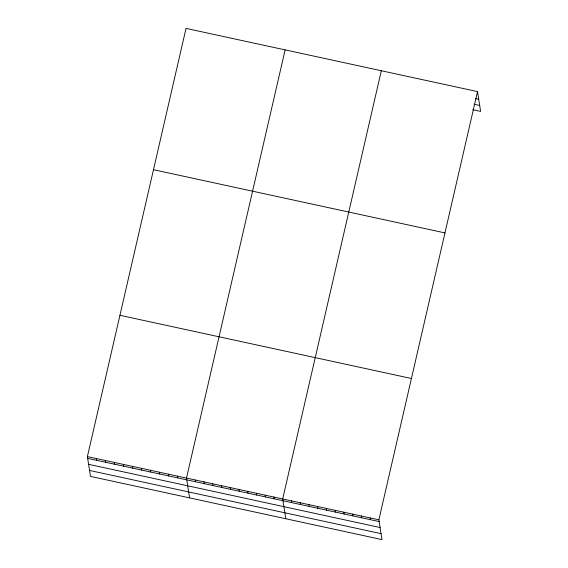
<?xml version="1.0" encoding="UTF-8"?>
<svg xmlns="http://www.w3.org/2000/svg" width="568" height="568" viewBox="0 0 568 568"><rect width="100%" height="100%" fill="white"/><g stroke="black" fill="none" stroke-linecap="round" stroke-linejoin="round"><path stroke-width="0.85" d="M477.51 91.597L378.877 519.805L381.973 539.6L90.489 476.403L87.387 456.601L186.027 28.4L477.51 91.597L480.613 111.399L472.661 109.674M285.129 49.892L186.496 478.093L189.591 497.887M381.32 70.744L282.686 498.945L285.782 518.747M475.537 98.633L478.717 99.322M474.117 104.242L479.676 105.449M153.474 169.704L444.964 232.908M119.94 315.297L411.424 378.494M87.387 456.601L378.877 519.805M87.664 458.376L379.154 521.573M88.601 464.326L380.084 527.523M89.559 470.453L381.043 533.65M370.13 517.909L370.407 519.677M361.39 516.014L361.667 517.782M352.643 514.118L352.92 515.886M343.896 512.222L344.172 513.99M335.156 510.327L335.432 512.095M326.408 508.431L326.685 510.199M317.661 506.535L317.938 508.303M308.921 504.64L309.198 506.407M300.174 502.744L300.451 504.512M291.434 500.848L291.711 502.616M273.939 497.05L274.216 498.825M265.199 495.154L265.476 496.929M256.452 493.258L256.729 495.033M247.705 491.363L247.982 493.138M238.965 489.467L239.242 491.242M230.218 487.571L230.494 489.346M221.47 485.675L221.747 487.45M212.73 483.78L213.007 485.555M203.983 481.884L204.26 483.659M195.243 479.988L195.52 481.756M177.486 476.14L177.763 477.908M168.476 474.188L168.753 475.956M159.466 472.235L159.743 474.003M150.456 470.276L150.733 472.051M141.446 468.323L141.723 470.098M132.436 466.371L132.713 468.146M123.426 464.418L123.703 466.186M114.416 462.466L114.693 464.233M105.407 460.513L105.683 462.281M96.397 458.561L96.674 460.329"/></g></svg>
